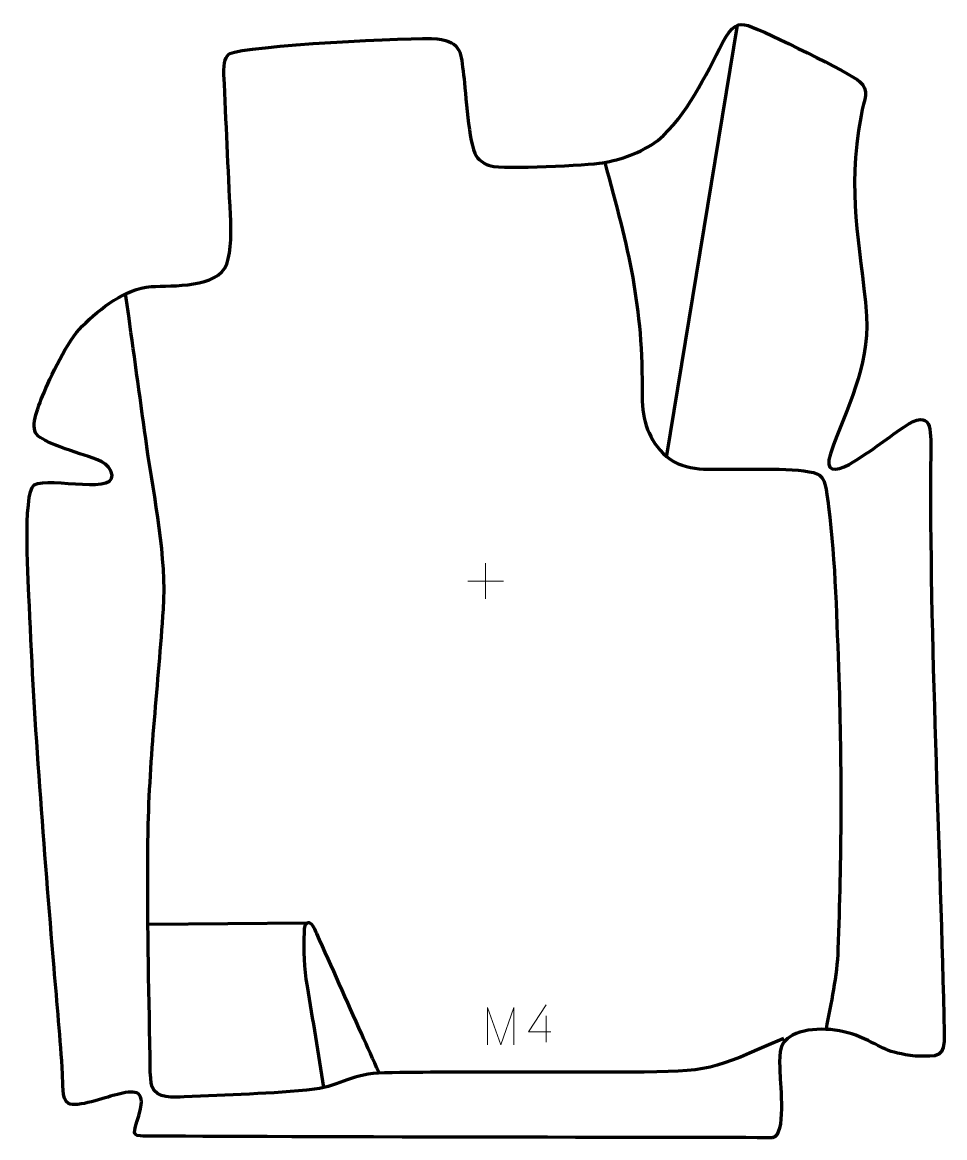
# Model space of a CAD drawing. Header units: millimetres. Extents: x -664 to -46, y 212 to 960.
import ezdxf

# ---------------------------------------------------------------- set-up
doc = ezdxf.new("R2010")
doc.units = ezdxf.units.MM
doc.header["$MEASUREMENT"] = 0
doc.layers.add('layer 2', color=7, linetype='Continuous')
doc.layers.add('layer 3', color=7, linetype='Continuous')

msp = doc.modelspace()

# ---------------------------------------------------------------- linework, layer by layer
at = {"layer": 'layer 2', "color": 140, "lineweight": 158}
for points in [[(-232.2876, 669.819), (-232.2876, 669.819), (-184.8942, 958.2034), (-184.8942, 958.2034)], [(-473.6371, 356.1318), (-473.6371, 356.1318), (-579.6636, 355.1646), (-579.6636, 355.1646)]]:
    msp.add_open_spline(points, degree=3, dxfattribs=at)
for points, knots in [([(-273.8513, 866.2724), (-258.0009, 807.5277), (-248.1623, 771.2682), (-248.8457, 709.2814), (-248.8457, 709.2814), (-248.6093, 692.7109), (-244.903, 680.5285), (-232.3644, 668.9865), (-232.3644, 668.9865), (-218.97, 658.1012), (-203.0309, 660.9623), (-186.7177, 660.4932), (-186.7177, 660.4932), (-175.8204, 660.455), (-137.0964, 661.7541), (-129.8701, 656.6076), (-129.8701, 656.6076), (-125.1202, 653.2248), (-124.6042, 641.0001), (-123.8448, 635.3209), (-123.8448, 635.3209), (-118.9732, 598.289), (-118.3544, 558.2054), (-116.9151, 520.7239), (-116.9151, 520.7239), (-114.8459, 460.5221), (-115.2641, 398.9065), (-117.4734, 338.7032), (-117.4734, 338.7032), (-118.1582, 320.0423), (-122.1467, 303.1628), (-125.4604, 284.9411)], [0, 0, 0, 0, 0.11111111, 0.11111111, 0.11111111, 0.11111111, 0.22222222, 0.22222222, 0.22222222, 0.22222222, 0.33333333, 0.33333333, 0.33333333, 0.33333333, 0.44444444, 0.44444444, 0.44444444, 0.44444444, 0.55555556, 0.55555556, 0.55555556, 0.55555556, 0.66666667, 0.66666667, 0.66666667, 0.66666667, 0.77777778, 0.77777778, 0.77777778, 0.77777778, 1, 1, 1, 1]), ([(-153.706, 278.8969), (-202.7941, 257.5187), (-202.1069, 256.405), (-257.1067, 256.2513), (-257.1067, 256.2513), (-311.9069, 256.1235), (-366.7378, 256.7109), (-421.5304, 255.771), (-421.5304, 255.771), (-443.6104, 255.3923), (-450.4736, 247.2365), (-468.5238, 244.8431), (-468.5238, 244.8431), (-497.1673, 241.5563), (-527.0127, 241.0627), (-555.8952, 239.5928), (-555.8952, 239.5928), (-562.6856, 239.2473), (-574.6796, 238.4382), (-577.4229, 246.4654), (-577.4229, 246.4654), (-579.1918, 251.6416), (-578.7166, 269.1078), (-578.8773, 275.8792), (-578.8773, 275.8792), (-579.9497, 322.8119), (-580.6879, 370.7116), (-580.1341, 417.6324), (-580.1341, 417.6324), (-579.0779, 467.8249), (-573.2391, 516.7027), (-569.847, 566.6031), (-569.847, 566.6031), (-567.4545, 601.7983), (-575.9787, 640.6233), (-580.9407, 675.5943), (-580.9407, 675.5943), (-585.0077, 704.8336), (-589.0538, 734.0757), (-593.1071, 763.3168), (-593.1071, 763.3168), (-593.6569, 767.2826), (-594.2067, 771.2484), (-594.7565, 775.2142), (-594.7565, 775.2142), (-594.7565, 775.2142), (-595.1688, 778.1886), (-595.1688, 778.1886)], [0, 0, 0, 0, 0.07692308, 0.07692308, 0.07692308, 0.07692308, 0.15384615, 0.15384615, 0.15384615, 0.15384615, 0.23076923, 0.23076923, 0.23076923, 0.23076923, 0.30769231, 0.30769231, 0.30769231, 0.30769231, 0.38461538, 0.38461538, 0.38461538, 0.38461538, 0.46153846, 0.46153846, 0.46153846, 0.46153846, 0.53846154, 0.53846154, 0.53846154, 0.53846154, 0.61538462, 0.61538462, 0.61538462, 0.61538462, 0.69230769, 0.69230769, 0.69230769, 0.69230769, 0.76923077, 0.76923077, 0.76923077, 0.76923077, 0.84615385, 0.84615385, 0.84615385, 0.84615385, 1, 1, 1, 1]), ([(-425.1729, 255.6724), (-429.0674, 264.3516), (-432.9619, 273.0307), (-436.8564, 281.7099), (-436.8564, 281.7099), (-446.9321, 304.1798), (-456.7821, 326.7472), (-466.9925, 349.1571), (-466.9925, 349.1571), (-467.7707, 350.8633), (-469.8633, 356.0101), (-471.8507, 356.3062), (-471.8507, 356.3062), (-475.5302, 356.8545), (-475.3412, 352.8521), (-475.4756, 350.1779), (-475.4756, 350.1779), (-476.0094, 337.0017), (-475.7272, 326.7793), (-473.5079, 313.8188), (-473.5079, 313.8188), (-469.6442, 291.2559), (-466.1595, 268.5882), (-462.4856, 245.9887)], [0, 0, 0, 0, 0.14285714, 0.14285714, 0.14285714, 0.14285714, 0.28571429, 0.28571429, 0.28571429, 0.28571429, 0.42857143, 0.42857143, 0.42857143, 0.42857143, 0.57142857, 0.57142857, 0.57142857, 0.57142857, 0.71428571, 0.71428571, 0.71428571, 0.71428571, 1, 1, 1, 1])]:
    msp.add_open_spline(points, degree=3, knots=knots, dxfattribs=at)
at = {"layer": 'layer 2', "color": 250, "lineweight": 9}
for points in [[(-353.7743, 597.5198), (-353.7743, 597.5198), (-353.7743, 573.5419), (-353.7743, 573.5419)], [(-365.7632, 585.5308), (-365.7632, 585.5308), (-341.7853, 585.5308), (-341.7853, 585.5308)], [(-313.0699, 294.0553), (-313.0699, 294.0553), (-313.0699, 276.3906), (-313.0699, 276.3906)]]:
    msp.add_open_spline(points, degree=3, dxfattribs=at)
for points, knots in [([(-352.5687, 274.559), (-352.5687, 274.559), (-352.5687, 299.5169), (-352.5687, 299.5169), (-352.5687, 299.5169), (-352.5687, 299.5169), (-343.6436, 274.559), (-343.6436, 274.559), (-343.6436, 274.559), (-343.6436, 274.559), (-334.8837, 299.5164), (-334.8837, 299.5164), (-334.8837, 299.5164), (-334.8837, 299.5164), (-334.8837, 274.559), (-334.8837, 274.559)], [0, 0, 0, 0, 0.2, 0.2, 0.2, 0.2, 0.4, 0.4, 0.4, 0.4, 0.6, 0.6, 0.6, 0.6, 1, 1, 1, 1]), ([(-310.1258, 283.2942), (-310.1258, 283.2942), (-324.9475, 283.2942), (-324.9475, 283.2942), (-324.9475, 283.2942), (-324.9475, 283.2942), (-313.0699, 301.3647), (-313.0699, 301.3647)], [0, 0, 0, 0, 0.33333333, 0.33333333, 0.33333333, 0.33333333, 1, 1, 1, 1])]:
    msp.add_open_spline(points, degree=3, knots=knots, dxfattribs=at)
at = {"layer": 'layer 3', "color": 242, "lineweight": 158}
msp.add_open_spline([(-161.2986, 212.2905), (-152.3159, 214.0154), (-156.102, 247.5617), (-156.4467, 255.7677), (-156.4467, 255.7677), (-156.5222, 265.4841), (-158.4706, 275.8999), (-148.0475, 281.0641), (-148.0475, 281.0641), (-135.2912, 287.3842), (-115.8016, 285.4676), (-102.9706, 279.9387), (-102.9706, 279.9387), (-85.9077, 272.5863), (-85.6767, 269.2427), (-65.4671, 267.0669), (-65.4671, 267.0669), (-49.901, 266.7668), (-45.9009, 265.3311), (-46.2447, 282.4959), (-46.2447, 282.4959), (-48.7309, 406.6112), (-56.3288, 546.9622), (-55.3016, 671.6839), (-55.3016, 671.6839), (-55.173, 687.2947), (-54.0576, 701.704), (-73.3955, 688.8056), (-73.3955, 688.8056), (-85.639, 680.1698), (-96.9001, 671.3201), (-110.0102, 663.7725), (-110.0102, 663.7725), (-119.1877, 658.6921), (-126.8314, 658.4465), (-122.4941, 670.9414), (-122.4941, 670.9414), (-111.3625, 703.0092), (-96.7032, 727.4728), (-98.2351, 763.1049), (-98.2351, 763.1049), (-102.6608, 815.3999), (-111.7848, 843.2547), (-101.9925, 897.6253), (-101.9925, 897.6253), (-99.8533, 909.5028), (-96.0131, 914.213), (-103.0621, 920.6109), (-103.0621, 920.6109), (-108.6302, 925.6642), (-165.5288, 953.9542), (-177.7144, 957.9987), (-177.7144, 957.9987), (-184.3349, 960.196), (-188.5029, 958.0746), (-194.6327, 946.8109), (-194.6327, 946.8109), (-206.7727, 923.7272), (-218.1112, 898.3571), (-238.2225, 880.9298), (-238.2225, 880.9298), (-250.5658, 872.3052), (-262.7912, 868.0895), (-275.3521, 866.0138), (-275.3521, 866.0138), (-284.547, 864.4944), (-341.8052, 861.5628), (-350.37, 863.9663), (-350.37, 863.9663), (-354.1622, 865.0305), (-357.5387, 867.0432), (-360.1145, 870.6487), (-360.1145, 870.6487), (-365.199, 878.7391), (-367.0812, 913.3436), (-368.509, 924.8049), (-368.509, 924.8049), (-370.5586, 939.6003), (-369.4929, 947.0492), (-386.2503, 949.1191), (-386.2503, 949.1191), (-401.2275, 950.5793), (-515.394, 944.4395), (-525.2191, 939.2574), (-525.2191, 939.2574), (-528.3228, 937.6203), (-529.294, 933.9315), (-529.2638, 924.9069), (-529.2638, 924.9069), (-527.6923, 893.5841), (-526.5188, 862.324), (-524.8248, 830.9935), (-524.8248, 830.9935), (-524.3746, 821.5053), (-524.0728, 806.7967), (-527.4087, 798.0234), (-527.4087, 798.0234), (-533.5277, 781.9307), (-563.7529, 783.8141), (-577.9039, 782.9706), (-577.9039, 782.9706), (-596.326, 781.2368), (-611.4823, 768.845), (-624.3488, 756.3902), (-624.3488, 756.3902), (-634.0618, 746.9881), (-645.7716, 722.1904), (-650.9028, 709.5633), (-650.9028, 709.5633), (-655.4741, 698.1524), (-660.0014, 686.2009), (-652.5727, 681.7237), (-652.5727, 681.7237), (-644.2568, 676.7117), (-633.8835, 673.6449), (-625.801, 670.8564), (-625.801, 670.8564), (-618.8302, 668.4514), (-608.2773, 666.4781), (-605.1253, 659.4078), (-605.1253, 659.4078), (-597.3369, 641.9375), (-646.3922, 655.9442), (-656.4408, 650.1019), (-656.4408, 650.1019), (-664.4746, 644.1642), (-660.3202, 581.3869), (-659.6973, 568.986), (-659.6973, 568.986), (-656.5172, 488.3952), (-649.7265, 406.561), (-643.1716, 326.1178), (-643.1716, 326.1178), (-641.2246, 302.3619), (-638.8252, 278.5977), (-637.4753, 254.8016), (-637.4753, 254.8016), (-637.1872, 249.7237), (-638.2532, 237.8997), (-633.517, 235.2314), (-633.517, 235.2314), (-628.2641, 232.2721), (-607.9303, 239.4075), (-602.5622, 240.814), (-602.5622, 240.814), (-592.6397, 243.4137), (-581.9508, 246.2195), (-585.1923, 231.7334), (-585.1923, 231.7334), (-588.4007, 217.3948), (-592.3929, 214.0747), (-585.1929, 213.4799), (-585.1929, 213.4799), (-577.9929, 212.8851), (-161.2986, 212.2905), (-161.2986, 212.2905)], degree=3, knots=[0, 0, 0, 0, 0.025, 0.025, 0.025, 0.025, 0.05, 0.05, 0.05, 0.05, 0.075, 0.075, 0.075, 0.075, 0.1, 0.1, 0.1, 0.1, 0.125, 0.125, 0.125, 0.125, 0.15, 0.15, 0.15, 0.15, 0.175, 0.175, 0.175, 0.175, 0.2, 0.2, 0.2, 0.2, 0.225, 0.225, 0.225, 0.225, 0.25, 0.25, 0.25, 0.25, 0.275, 0.275, 0.275, 0.275, 0.3, 0.3, 0.3, 0.3, 0.325, 0.325, 0.325, 0.325, 0.35, 0.35, 0.35, 0.35, 0.375, 0.375, 0.375, 0.375, 0.4, 0.4, 0.4, 0.4, 0.425, 0.425, 0.425, 0.425, 0.45, 0.45, 0.45, 0.45, 0.475, 0.475, 0.475, 0.475, 0.5, 0.5, 0.5, 0.5, 0.525, 0.525, 0.525, 0.525, 0.55, 0.55, 0.55, 0.55, 0.575, 0.575, 0.575, 0.575, 0.6, 0.6, 0.6, 0.6, 0.625, 0.625, 0.625, 0.625, 0.65, 0.65, 0.65, 0.65, 0.675, 0.675, 0.675, 0.675, 0.7, 0.7, 0.7, 0.7, 0.725, 0.725, 0.725, 0.725, 0.75, 0.75, 0.75, 0.75, 0.775, 0.775, 0.775, 0.775, 0.8, 0.8, 0.8, 0.8, 0.825, 0.825, 0.825, 0.825, 0.85, 0.85, 0.85, 0.85, 0.875, 0.875, 0.875, 0.875, 0.9, 0.9, 0.9, 0.9, 0.925, 0.925, 0.925, 0.925, 0.95, 0.95, 0.95, 0.95, 1, 1, 1, 1], dxfattribs=at)

doc.saveas('drawing.dxf')
